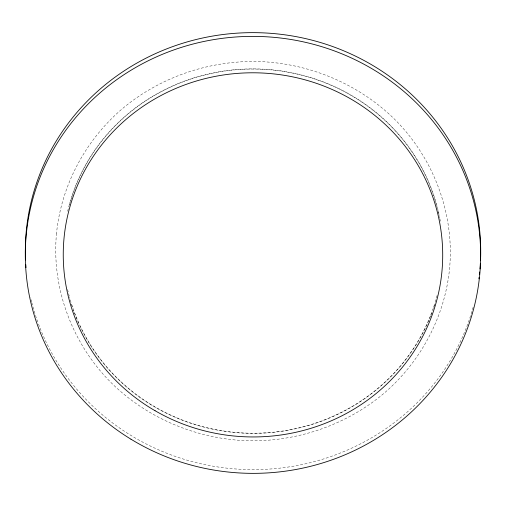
<?xml version="1.0" encoding="UTF-8"?>
<svg xmlns="http://www.w3.org/2000/svg" width="506" height="506" viewBox="0 0 506 506"><rect width="100%" height="100%" fill="white"/><g stroke="black" fill="none" stroke-linecap="round" stroke-linejoin="round"><path stroke-width="0.38" stroke-dasharray="2.53 1.9" d="M473.135 307.231A227.681 218.491 0.8 0 1 261.716 469.473A227.681 218.491 0.8 0 1 38.001 322.714M37.735 321.993A227.681 218.491 0.8 0 1 31.91 302.967M31.72 302.227A227.681 218.491 0.8 0 1 30.651 297.768M437.095 295.472A189.731 182.078 0.8 0 1 254.252 433.206A189.731 182.078 0.8 0 1 69.562 297.357M69.246 296.181A189.731 182.078 0.8 0 1 67.602 289.495M69.467 204.879A189.731 182.078 0.8 0 1 253.228 69.056A189.731 182.078 0.8 0 1 436.684 205.645M436.804 206.087A189.731 182.078 0.8 0 1 437.197 207.568M438.006 210.831A189.731 182.078 0.8 0 1 439.1 215.758M434.49 305.08A189.908 182.249 0.8 0 1 433.022 309.438M431.713 313.043A189.908 182.249 0.8 0 1 430.891 315.187M430.612 315.902A189.908 182.249 0.8 0 1 257.933 433.326A189.908 182.249 0.8 0 1 79.151 324.238M78.835 323.543A189.908 182.249 0.8 0 1 73.357 309.982M72.352 307.079A189.908 182.249 0.8 0 1 71.397 304.157M67.684 211.217A189.908 182.249 0.8 0 1 256.51 68.917A189.908 182.249 0.8 0 1 439.765 218.162M439.904 218.915A189.908 182.249 0.8 0 1 440.315 221.173M56.533 233.165C51.125 289.204 73.187 346.325 113.705 385.186C149.504 419.24 197.84 439.006 247.137 440.732C296.459 442.042 345.927 425.28 383.763 393.504C420.397 362.245 444.704 317.11 449.518 269.097C454.926 213.064 432.864 155.943 392.346 117.082C356.547 83.028 308.211 63.263 258.914 61.536C209.592 60.227 160.124 76.982 122.288 108.765C85.653 140.023 61.346 185.152 56.533 233.165"/><path stroke-width="0.76" d="M480.346 263.62A227.681 218.491 0.8 0 1 479.966 268.945M479.688 271.988A227.681 218.491 0.8 0 1 479.448 274.265M479.093 277.294A227.681 218.491 0.8 0 1 478.904 278.806M26.015 267.604A227.681 218.491 0.8 0 1 25.793 264.562M25.547 259.989A227.681 218.491 0.8 0 1 253.076 32.643A227.681 218.491 0.8 0 1 480.504 260.571M130.94 439.189A227.681 218.491 0.8 0 0 480.447 264.309A227.681 218.491 0.8 0 0 147.537 61.106A227.681 218.491 0.8 0 0 130.94 439.189M155.064 410.72A189.731 182.078 0.8 0 0 442.674 258.471A189.731 182.078 0.8 0 0 161.193 95.413A189.731 182.078 0.8 0 0 155.064 410.72"/></g></svg>
